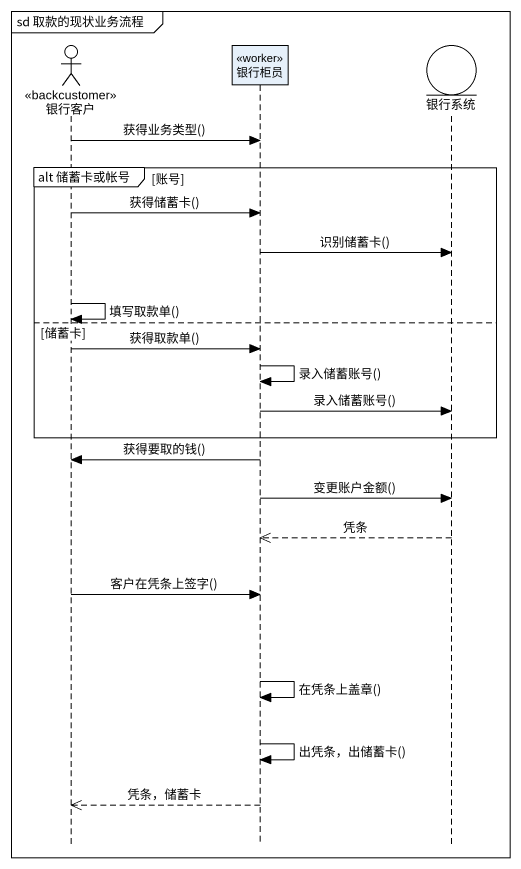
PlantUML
@startuml
mainframe sd 取款的现状业务流程
hide footbox
actor 银行客户 <<backcustomer>>
participant 银行柜员 <<worker>>
entity 银行系统

银行客户 -> 银行柜员 : 获得业务类型()
group alt 储蓄卡或帐号 [账号]
  银行客户 -> 银行柜员 : 获得储蓄卡()
  银行柜员 -> 银行系统 : 识别储蓄卡()
  银行客户 -> 银行客户 : 填写取款单()
else 储蓄卡
  银行客户 -> 银行柜员 : 获得取款单()
  银行柜员 -> 银行柜员 : 录入储蓄账号()
  银行柜员 -> 银行系统 : 录入储蓄账号()
end
银行柜员 -> 银行客户 : 获得要取的钱()
银行柜员 -> 银行系统 : 变更账户金额()
银行系统 -->> 银行柜员 : 凭条
银行客户 -> 银行柜员 : 客户在凭条上签字()
银行柜员 -> 银行柜员 : 在凭条上盖章()
银行柜员 -> 银行柜员 : 出凭条，出储蓄卡()
银行柜员 -->> 银行客户 : 凭条，储蓄卡
@enduml
